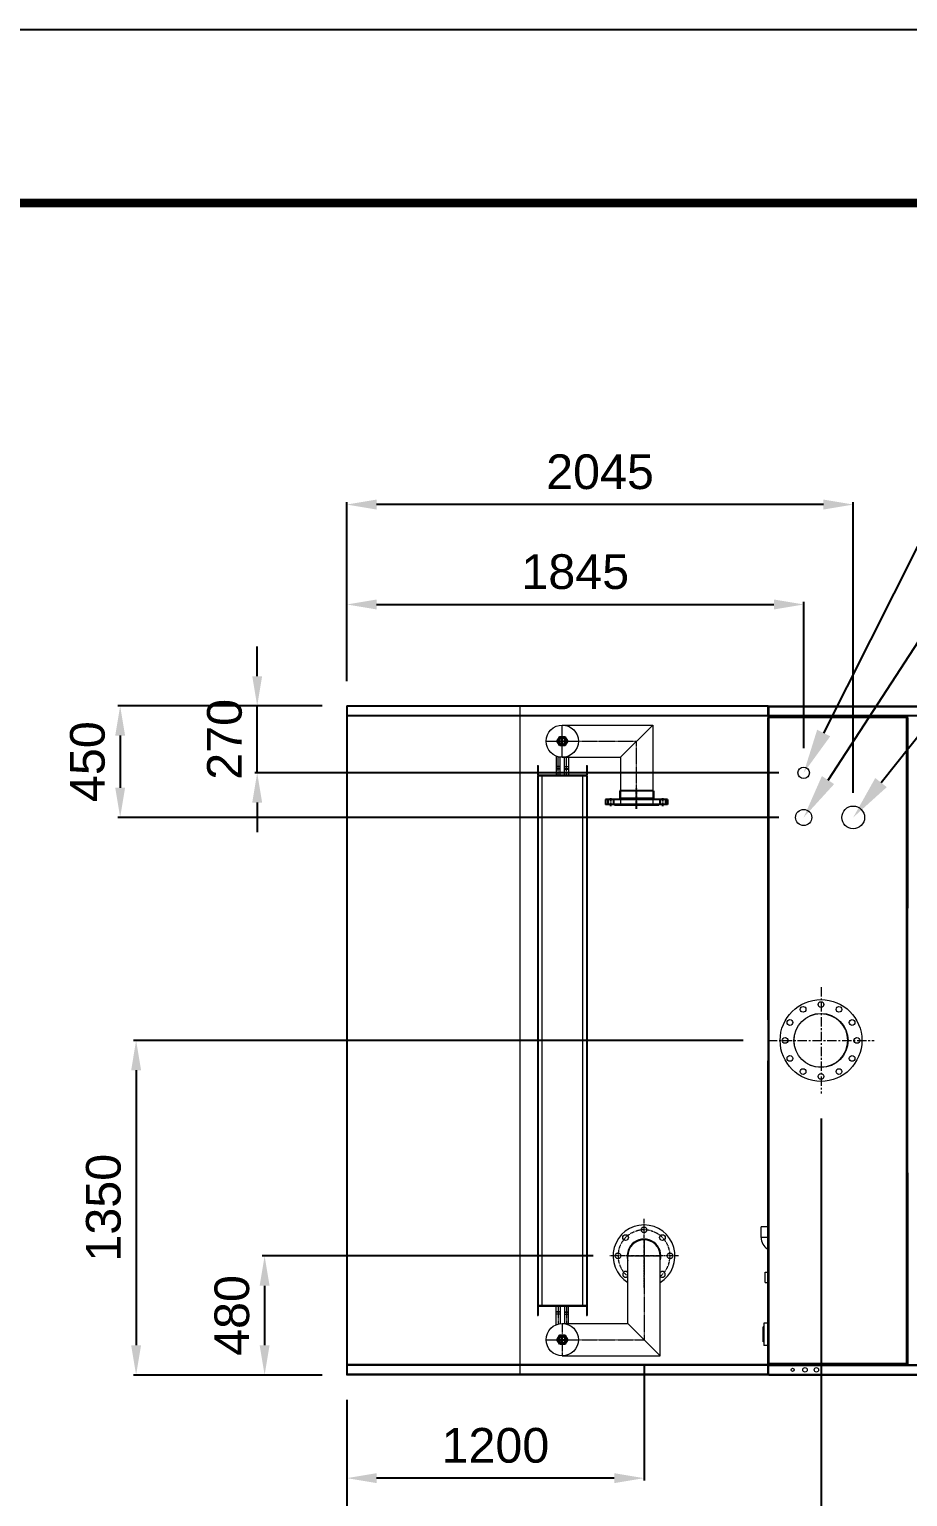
# Model space of a CAD drawing. Header units: millimetres. Extents: x -662982 to 31426, y -140792 to 22681.
# Drawn here: x 9630 to 13177, y 16760 to 22681 of the extents above; entities that cross this region are included whole.
import ezdxf
from ezdxf import colors
from ezdxf.entities.mleader import LeaderData, LeaderLine
from ezdxf.math import Vec2, Vec3

# ---------------------------------------------------------------- set-up
doc = ezdxf.new("R2010")
doc.units = ezdxf.units.MM
doc.linetypes.add('CENTER', pattern=[2, 1.25, -0.25, 0.25, -0.25])
doc.linetypes.add('HIDDEN', pattern=[0.375, 0.25, -0.125])
for name, color, linetype in [('center', 1, 'CENTER'), ('냉각탑_dim', 1, 'Continuous'), ('냉각탑_form', 1, 'Continuous')]:
    doc.layers.add(name, color=color, linetype=linetype)
doc.styles.get("Standard").update_dxf_attribs({"font": 'arial.ttf'})
doc.dimstyles.new('1.40', dxfattribs={"dimscale": 20, "dimtxt": 1.5, "dimasz": 1, "dimexe": 0.5, "dimexo": 0.5, "dimgap": 0.5, "dimtad": 1, "dimdec": 0, "dimzin": 0, "dimdsep": 46, "dimtxsty": 'Standard', "dimcen": 0, "dimclrd": 2, "dimclre": 2, "dimclrt": 3, "dimadec": 0, "dimazin": 0, "dimtfac": 1, "dimtdec": 0, "dimtmove": 0, "dimatfit": 0, "dimfxl": 1, "dimtolj": 1, "dimtzin": 0, "dimlwd": -1, "dimlwe": -1, "dimarcsym": 0})

# ---------------------------------------------------------------- blocks, each defined once
blk = doc.blocks.new('*D246')
at = {"color": 2, "transparency": 16777216}
for p, q in [((12112.3, 17293.6), (12112.3, 16824.9)), ((10912.3, 17151.1), (10912.3, 16824.9)), ((11992.3, 16834.9), (11032.3, 16834.9))]:
    blk.add_line(p, q, dxfattribs=at)
for points in [[(11032.3, 16854.9), (11032.3, 16814.9), (10912.3, 16834.9)], [(11992.3, 16854.9), (11992.3, 16814.9), (12112.3, 16834.9)]]:
    blk.add_solid(points, dxfattribs=at)
at = {"layer": 'Defpoints', "color": 0, "transparency": 16777216}
for p in [(12112.3, 17393.6), (10912.3, 17251.1), (10912.3, 16834.9)]:
    blk.add_point(p, dxfattribs=at)
at = {"color": 3, "lineweight": 5, "transparency": 16777216, "insert": (11512.3, 16966.4), "char_height": 140, "attachment_point": 5}
blk.add_mtext('\\A1;1200', dxfattribs=at)
blk = doc.blocks.new('*D247')
at = {"color": 2, "transparency": 16777216}
for p, q in [((11907.3, 17731.6), (10570.4, 17731.6)), ((10580.4, 17611.6), (10580.4, 17371.1)), ((10812.3, 17251.1), (10570.4, 17251.1))]:
    blk.add_line(p, q, dxfattribs=at)
for points in [[(10560.4, 17611.6), (10600.4, 17611.6), (10580.4, 17731.6)], [(10560.4, 17371.1), (10600.4, 17371.1), (10580.4, 17251.1)]]:
    blk.add_solid(points, dxfattribs=at)
at = {"layer": 'Defpoints', "color": 0, "transparency": 16777216}
for p in [(12007.3, 17731.6), (10580.4, 17251.1), (10912.3, 17251.1)]:
    blk.add_point(p, dxfattribs=at)
at = {"color": 3, "lineweight": 5, "transparency": 16777216, "insert": (10448.9, 17491.3), "char_height": 140, "attachment_point": 5, "rotation": 90}
blk.add_mtext('\\A1;480', dxfattribs=at)
blk = doc.blocks.new('*D255')
at = {"color": 2, "transparency": 16777216}
for p, q in [((12512.4, 18601.1), (10051.6, 18601.1)), ((10061.6, 18481.1), (10061.6, 17371.1)), ((10812.3, 17251.1), (10051.6, 17251.1))]:
    blk.add_line(p, q, dxfattribs=at)
for points in [[(10041.6, 18481.1), (10081.6, 18481.1), (10061.6, 18601.1)], [(10041.6, 17371.1), (10081.6, 17371.1), (10061.6, 17251.1)]]:
    blk.add_solid(points, dxfattribs=at)
at = {"layer": 'Defpoints', "color": 0, "transparency": 16777216}
for p in [(12612.4, 18601.1), (10061.6, 17251.1), (10912.3, 17251.1)]:
    blk.add_point(p, dxfattribs=at)
at = {"color": 3, "lineweight": 5, "transparency": 16777216, "insert": (9930.1, 17926.1), "char_height": 140, "attachment_point": 5, "rotation": 90}
blk.add_mtext('\\A1;1350', dxfattribs=at)
blk = doc.blocks.new('*D256')
at = {"color": 2, "transparency": 16777216}
for p, q in [((12826.9, 18286.6), (12826.9, 16141.9)), ((10912.3, 17151.1), (10912.3, 16141.9)), ((12706.9, 16151.9), (11032.3, 16151.9))]:
    blk.add_line(p, q, dxfattribs=at)
for points in [[(11032.3, 16171.9), (11032.3, 16131.9), (10912.3, 16151.9)], [(12706.9, 16171.9), (12706.9, 16131.9), (12826.9, 16151.9)]]:
    blk.add_solid(points, dxfattribs=at)
at = {"layer": 'Defpoints', "color": 0, "transparency": 16777216}
for p in [(12826.9, 18386.6), (10912.3, 17251.1), (10912.3, 16151.9)]:
    blk.add_point(p, dxfattribs=at)
at = {"color": 3, "lineweight": 5, "transparency": 16777216, "insert": (11869.6, 16283.4), "char_height": 140, "attachment_point": 5}
blk.add_mtext('\\A1;1915', dxfattribs=at)
blk = doc.blocks.new('*D257')
at = {"color": 2, "transparency": 16777216}
for p, q in [((10912.3, 20051.1), (10912.3, 20370.4)), ((12756.9, 19781), (12756.9, 20370.4)), ((11032.3, 20360.4), (12636.9, 20360.4))]:
    blk.add_line(p, q, dxfattribs=at)
for points in [[(11032.3, 20380.4), (11032.3, 20340.4), (10912.3, 20360.4)], [(12636.9, 20380.4), (12636.9, 20340.4), (12756.9, 20360.4)]]:
    blk.add_solid(points, dxfattribs=at)
at = {"layer": 'Defpoints', "color": 0, "transparency": 16777216}
for p in [(12756.9, 20360.4), (10912.3, 19951.1), (12756.9, 19681)]:
    blk.add_point(p, dxfattribs=at)
at = {"color": 3, "lineweight": 5, "transparency": 16777216, "insert": (11834.6, 20491.9), "char_height": 140, "attachment_point": 5}
blk.add_mtext('\\A1;1845', dxfattribs=at)
blk = doc.blocks.new('*D258')
at = {"color": 2, "transparency": 16777216}
for p, q in [((10912.3, 20051.1), (10912.3, 20773.6)), ((12836.9, 20763.6), (11032.3, 20763.6)), ((12956.9, 19601), (12956.9, 20773.6))]:
    blk.add_line(p, q, dxfattribs=at)
for points in [[(11032.3, 20783.6), (11032.3, 20743.6), (10912.3, 20763.6)], [(12836.9, 20783.6), (12836.9, 20743.6), (12956.9, 20763.6)]]:
    blk.add_solid(points, dxfattribs=at)
at = {"layer": 'Defpoints', "color": 0, "transparency": 16777216}
for p in [(10912.3, 20763.6), (10912.3, 19951.1), (12956.9, 19501)]:
    blk.add_point(p, dxfattribs=at)
at = {"color": 3, "lineweight": 5, "transparency": 16777216, "insert": (11934.6, 20895.1), "char_height": 140, "attachment_point": 5}
blk.add_mtext('\\A1;2045', dxfattribs=at)
blk = doc.blocks.new('*D259')
at = {"color": 2, "transparency": 16777216}
for p, q in [((10550.5, 20071.1), (10550.5, 20191.1)), ((10812.3, 19951.1), (10540.5, 19951.1)), ((10550.5, 19681), (10550.5, 19951.1)), ((12656.9, 19681), (10540.5, 19681)), ((10550.5, 19561), (10550.5, 19441))]:
    blk.add_line(p, q, dxfattribs=at)
for points in [[(10530.5, 20071.1), (10570.5, 20071.1), (10550.5, 19951.1)], [(10530.5, 19561), (10570.5, 19561), (10550.5, 19681)]]:
    blk.add_solid(points, dxfattribs=at)
at = {"layer": 'Defpoints', "color": 0, "transparency": 16777216}
for p in [(10550.5, 19951.1), (10912.3, 19951.1), (12756.9, 19681)]:
    blk.add_point(p, dxfattribs=at)
at = {"color": 3, "lineweight": 5, "transparency": 16777216, "insert": (10419, 19816.1), "char_height": 140, "attachment_point": 5, "rotation": 90}
blk.add_mtext('\\A1;270', dxfattribs=at)
blk = doc.blocks.new('*D260')
at = {"color": 2, "transparency": 16777216}
for p, q in [((10812.3, 19951.1), (9987.2, 19951.1)), ((9997.2, 19831.1), (9997.2, 19621)), ((12656.9, 19501), (9987.2, 19501))]:
    blk.add_line(p, q, dxfattribs=at)
for points in [[(9977.2, 19831.1), (10017.2, 19831.1), (9997.2, 19951.1)], [(9977.2, 19621), (10017.2, 19621), (9997.2, 19501)]]:
    blk.add_solid(points, dxfattribs=at)
at = {"layer": 'Defpoints', "color": 0, "transparency": 16777216}
for p in [(10912.3, 19951.1), (9997.2, 19501), (12756.9, 19501)]:
    blk.add_point(p, dxfattribs=at)
at = {"color": 3, "lineweight": 5, "transparency": 16777216, "insert": (9865.7, 19726.1), "char_height": 140, "attachment_point": 5, "rotation": 90}
blk.add_mtext('\\A1;450', dxfattribs=at)
blk = doc.blocks.new('A$C3EBF59F2')
for p, q in [((45.4, 250), (65.4, 250)), ((45.4, 0), (45.4, 250)), ((45.4, 241.5), (65.4, 241.5)), ((65.4, 0), (65.4, 250)), ((10.4, 193.1), (40.4, 193.1)), ((10.4, 56.9), (10.4, 193.1)), ((40.4, 193.1), (45.4, 197.3)), ((40.4, 56.9), (40.4, 193.1)), ((45.4, 218.5), (65.4, 218.5)), ((65.4, 214.4), (68.4, 214.4)), ((68.4, 35.6), (68.4, 214.4)), ((10.4, 56.9), (40.4, 56.9)), ((40.4, 56.9), (45.4, 52.7)), ((45.4, 31.5), (65.4, 31.5)), ((45.4, 8.5), (65.4, 8.5)), ((45.4, 0), (65.4, 0)), ((65.4, 35.6), (68.4, 35.6))]:
    blk.add_line(p, q)
at = {"color": 1, "linetype": 'CENTER', "ltscale": 10}
for p, q in [((39.2, 230), (71.6, 230)), ((83, 125), (0, 125)), ((39.2, 20), (71.6, 20))]:
    blk.add_line(p, q, dxfattribs=at)
blk = doc.blocks.new('A$C019E714B')
at = {"color": 1, "linetype": 'CENTER', "ltscale": 0.5}
for p, q in [((0, 20.8), (36, 20.8)), ((18, 0), (18, 41.6))]:
    blk.add_line(p, q, dxfattribs=at)
at = {"ltscale": 0.5}
blk.add_lwpolyline([(0, 10.4), (18, 0), (36, 10.4), (36, 31.2), (18, 41.6), (0, 31.2)], close=True, dxfattribs=at)
for radius in [18, 13]:
    blk.add_circle((18, 20.8), radius, dxfattribs=at)
blk = doc.blocks.new('43632')
at = {"color": 7, "lineweight": 13}
for centre, radius in [((149363.5, -87474.9), 165), ((149363.5, -87329.9), 11.5), ((149237.9, -87402.4), 11.5), ((149363.5, -87474.9), 109), ((149291, -87349.3), 11.5), ((149436, -87349.3), 11.5), ((149489.1, -87402.4), 11.5), ((149218.5, -87474.9), 11.5), ((149508.5, -87474.9), 11.5), ((149237.9, -87547.4), 11.5), ((149489.1, -87547.4), 11.5), ((149291, -87600.4), 11.5), ((149363.5, -87619.9), 11.5), ((149436, -87600.4), 11.5)]:
    blk.add_circle(centre, radius, dxfattribs=at)
blk = doc.blocks.new('4')
at = {"lineweight": 20}
for p, q in [((11612.3, 19951.1), (10912.3, 19951.1)), ((10912.3, 17251.1), (10912.3, 19951.1)), ((10915.3, 17251.1), (10915.3, 19951.1)), ((11612.3, 19948.1), (10915.3, 19948.1)), ((11612.3, 19912.1), (10915.3, 19912.1)), ((11612.3, 19909.1), (10915.3, 19909.1)), ((11782.3, 19873.8), (12147.4, 19873.8)), ((12017.2, 19743.6), (12147.4, 19873.8)), ((12147.4, 19873.8), (12147.4, 19550)), ((11757.9, 19748.4), (11757.9, 19671.1)), ((11773.7, 19671.1), (11773.7, 19744.2)), ((11782.3, 19743.6), (12017.2, 19743.6)), ((11790.9, 19671.1), (11790.9, 19744.2)), ((11806.7, 19748.4), (11806.7, 19671.1)), ((12017.2, 19743.6), (12017.2, 19550)), ((11682.3, 19711.1), (11684.3, 19711.1)), ((11682.3, 19711.1), (11682.3, 19671.1)), ((11682.3, 19671.1), (11882.3, 19671.1)), ((11682.3, 19669.1), (11682.3, 17533.1)), ((11682.3, 19669.1), (11882.3, 19669.1)), ((11684.3, 19711.1), (11684.3, 19673.1)), ((11684.3, 19673.1), (11880.3, 19673.1)), ((11684.3, 19669.1), (11684.3, 19671.1)), ((11700.3, 19669.1), (11700.3, 17533.1)), ((11774, 19706.1), (11757.6, 19706.1)), ((11757.6, 19706.1), (11757.6, 19698.1)), ((11774, 19698.1), (11757.6, 19698.1)), ((11757.6, 19698.1), (11757.9, 19696.1)), ((11773.7, 19696.1), (11757.9, 19696.1)), ((11773.7, 19696.1), (11774, 19698.1)), ((11774, 19698.1), (11774, 19706.1)), ((11790.6, 19698.1), (11790.6, 19706.1)), ((11790.6, 19706.1), (11807, 19706.1)), ((11790.6, 19698.1), (11807, 19698.1)), ((11790.9, 19696.1), (11790.6, 19698.1)), ((11790.9, 19696.1), (11806.7, 19696.1)), ((11807, 19698.1), (11806.7, 19696.1)), ((11807, 19706.1), (11807, 19698.1)), ((11864.3, 19669.1), (11864.3, 17533.1)), ((11880.3, 19711.1), (11882.3, 19711.1)), ((11880.3, 19711.1), (11880.3, 19673.1)), ((11880.3, 19669.1), (11880.3, 19671.1)), ((11882.3, 19711.1), (11882.3, 19671.1)), ((11882.3, 19669.1), (11882.3, 17533.1)), ((12147.4, 19550), (12017.2, 19550)), ((12047.2, 17458.6), (12047.2, 17731.6)), ((12177.4, 17328.5), (12177.4, 17731.6)), ((11682.3, 17533.1), (11882.3, 17533.1)), ((11682.3, 17531.1), (11682.3, 17491.1)), ((11682.3, 17531.1), (11882.3, 17531.1)), ((11684.3, 17533.1), (11684.3, 17531.1)), ((11684.3, 17529.1), (11684.3, 17491.1)), ((11684.3, 17529.1), (11880.3, 17529.1)), ((11757.9, 17453.9), (11757.9, 17531.1)), ((11773.7, 17531.1), (11773.7, 17458.1)), ((11790.9, 17531.1), (11790.9, 17458.1)), ((11806.7, 17453.9), (11806.7, 17531.1)), ((11880.3, 17533.1), (11880.3, 17531.1)), ((11880.3, 17529.1), (11880.3, 17491.1)), ((11882.3, 17531.1), (11882.3, 17491.1)), ((11682.3, 17491.1), (11684.3, 17491.1)), ((11757.6, 17504.1), (11757.9, 17506.1)), ((11774, 17504.1), (11757.6, 17504.1)), ((11757.6, 17496.1), (11757.6, 17504.1)), ((11774, 17496.1), (11757.6, 17496.1)), ((11773.7, 17506.1), (11757.9, 17506.1)), ((11773.7, 17506.1), (11774, 17504.1)), ((11774, 17504.1), (11774, 17496.1)), ((11790.9, 17506.1), (11790.6, 17504.1)), ((11790.6, 17504.1), (11790.6, 17496.1)), ((11790.6, 17504.1), (11807, 17504.1)), ((11790.6, 17496.1), (11807, 17496.1)), ((11790.9, 17506.1), (11806.7, 17506.1)), ((11807, 17504.1), (11806.7, 17506.1)), ((11807, 17496.1), (11807, 17504.1)), ((11880.3, 17491.1), (11882.3, 17491.1)), ((11782.3, 17458.6), (12047.2, 17458.6)), ((12047.2, 17458.6), (12177.4, 17328.5)), ((11612.3, 17293.1), (10915.3, 17293.1)), ((11612.3, 17290.1), (10915.3, 17290.1)), ((11782.3, 17328.5), (12177.4, 17328.5)), ((11612.3, 17251.1), (10912.3, 17251.1)), ((11612.3, 17254.1), (10915.3, 17254.1)), ((12612.3, 17251.1), (12612.3, 17254.7))]:
    blk.add_line(p, q, dxfattribs=at)
at = {"color": 0, "lineweight": 20}
for p, q in [((12612.3, 19951.1), (11612.3, 19951.1)), ((11612.3, 17251.1), (11612.3, 19951.1)), ((12612.3, 19948.1), (11612.3, 19948.1)), ((12612.3, 19912.1), (11612.3, 19912.1)), ((12612.3, 19909.1), (11612.3, 19909.1)), ((12612.3, 17293.1), (11612.3, 17293.1)), ((12612.3, 17290.1), (11612.3, 17290.1)), ((12612.3, 17254.1), (11612.3, 17254.1)), ((12612.3, 17251.1), (11612.3, 17251.1))]:
    blk.add_line(p, q, dxfattribs=at)
at = {"lineweight": 5}
for p, q in [((12612.3, 19951.1), (12612.3, 19903.5)), ((12612.3, 17289.6), (12612.3, 17298.6))]:
    blk.add_line(p, q, dxfattribs=at)
at = {"color": 7, "lineweight": 20, "ltscale": 0.001111}
for p, q in [((12612.3, 19947.6), (12614.3, 19947.6)), ((12614.3, 19903.6), (12612.3, 19903.6)), ((12615.8, 19905.1), (12615.8, 19907.1)), ((12681.1, 19907.1), (12681.1, 19909.1)), ((13171.8, 19905.1), (13171.8, 19907.1)), ((13173.3, 19903.6), (13175.3, 19903.6)), ((12614.3, 17298.6), (12612.3, 17298.6)), ((12615.8, 17297.1), (12615.8, 17295.1)), ((12812.3, 17293.1), (12812.3, 17295.1)), ((13097.3, 17293.1), (13097.3, 17295.1)), ((13102.8, 17295.1), (13102.8, 17293.1)), ((13171.8, 17297.1), (13171.8, 17295.1)), ((13173.3, 17298.6), (13175.3, 17298.6)), ((12614.3, 17254.6), (12612.3, 17254.6))]:
    blk.add_line(p, q, dxfattribs=at)
at = {"color": 7, "lineweight": 20, "ltscale": 0.019444}
for p, q in [((12612.3, 19912.6), (12612.3, 19947.6)), ((12614.3, 19912.6), (12614.3, 19947.6)), ((12615.8, 19947.6), (12615.8, 19912.6)), ((12612.3, 17254.6), (12612.3, 17289.6)), ((12614.3, 17254.6), (12614.3, 17289.6)), ((12615.8, 17254.6), (12615.8, 17289.6))]:
    blk.add_line(p, q, dxfattribs=at)
at = {"color": 7, "lineweight": 20, "ltscale": 5.55556e-05}
for p, q in [((12612.3, 19903.6), (12612.3, 19903.5)), ((12614.3, 19903.6), (12614.3, 19903.5)), ((12615.9, 19907.1), (12615.8, 19907.1)), ((12615.9, 19905.1), (12615.8, 19905.1)), ((13171.8, 19907.1), (13171.7, 19907.1)), ((13171.8, 19905.1), (13171.7, 19905.1)), ((13173.3, 19903.5), (13173.3, 19903.6)), ((13175.3, 19903.5), (13175.3, 19903.6)), ((12612.3, 17298.7), (12612.3, 17298.6)), ((12614.3, 17298.7), (12614.3, 17298.6)), ((12615.8, 17297.1), (12615.9, 17297.1)), ((12615.8, 17295.1), (12615.9, 17295.1)), ((13171.7, 17297.1), (13171.8, 17297.1)), ((13171.7, 17295.1), (13171.8, 17295.1)), ((13173.3, 17298.6), (13173.3, 17298.7)), ((13175.3, 17298.6), (13175.3, 17298.7))]:
    blk.add_line(p, q, dxfattribs=at)
at = {"color": 7, "lineweight": 20, "ltscale": 6.38004e-06}
for p, q in [((12612.3, 19903.6), (12612.3, 19903.6)), ((12612.3, 17298.6), (12612.3, 17298.6))]:
    blk.add_line(p, q, dxfattribs=at)
at = {"color": 7, "lineweight": 20}
for p, q in [((12612.3, 19903.5), (12612.3, 17298.7)), ((12615.8, 19951.1), (14708.8, 19951.1)), ((12615.8, 19947.6), (14708.8, 19947.6)), ((14708.8, 19912.6), (12615.8, 19912.6)), ((14708.8, 19909.1), (12615.8, 19909.1)), ((12615.9, 19903.5), (12615.9, 17298.7)), ((13171.7, 17298.7), (13171.7, 19903.5)), ((13175.3, 17298.7), (13175.3, 19903.5)), ((13176.8, 17295.1), (13176.8, 19907.1)), ((12615.8, 17293.1), (14708.8, 17293.1)), ((12615.8, 17289.6), (14708.8, 17289.6)), ((12615.8, 17254.6), (14708.8, 17254.6)), ((12615.8, 17251.1), (14708.8, 17251.1))]:
    blk.add_line(p, q, dxfattribs=at)
at = {"color": 7, "lineweight": 20, "ltscale": 0.002}
for p, q in [((12612.3, 19903.5), (12615.9, 19903.5)), ((12615.9, 19907.1), (12615.9, 19903.5)), ((13171.7, 19907.1), (13171.7, 19903.5)), ((13175.3, 19903.5), (13171.7, 19903.5)), ((12612.3, 17298.7), (12615.9, 17298.7)), ((12615.9, 17295.1), (12615.9, 17298.7)), ((13171.7, 17295.1), (13171.7, 17298.7)), ((13175.3, 17298.7), (13171.7, 17298.7))]:
    blk.add_line(p, q, dxfattribs=at)
at = {"color": 7, "lineweight": 20, "ltscale": 0.148611}
blk.add_line((12612.6, 19636.1), (12612.6, 19903.6), dxfattribs=at)
at = {"color": 7, "lineweight": 20, "ltscale": 0.000888889}
for p, q in [((12615.9, 19903.6), (12614.3, 19903.6)), ((13171.7, 19903.6), (13173.3, 19903.6)), ((12615.9, 17298.6), (12614.3, 17298.6)), ((13171.7, 17298.6), (13173.3, 17298.6))]:
    blk.add_line(p, q, dxfattribs=at)
at = {"color": 7, "lineweight": 20, "ltscale": 0.001944}
for p, q in [((12615.8, 19947.6), (12615.8, 19951.1)), ((12615.8, 19912.6), (12615.8, 19909.1)), ((13176.8, 19907.1), (13173.3, 19907.1)), ((12615.8, 17289.6), (12615.8, 17293.1)), ((13180.3, 17295.1), (13176.8, 17295.1)), ((12615.8, 17251.1), (12615.8, 17254.6))]:
    blk.add_line(p, q, dxfattribs=at)
at = {"color": 7, "lineweight": 20, "ltscale": 6.42309e-06}
blk.add_line((12615.8, 19907.1), (12615.8, 19907.1), dxfattribs=at)
at = {"color": 7, "lineweight": 20, "ltscale": 0.0008333}
blk.add_line((12615.8, 19903.6), (12615.8, 19905.1), dxfattribs=at)
at = {"color": 7, "lineweight": 20, "ltscale": 6.29548e-05}
blk.add_line((12615.9, 19903.6), (12615.8, 19903.6), dxfattribs=at)
at = {"color": 7, "lineweight": 20, "ltscale": 0.308778}
for p, q in [((13171.7, 19907.1), (12615.9, 19907.1)), ((13171.7, 19903.5), (12615.9, 19903.5)), ((12615.9, 17298.7), (13171.7, 17298.7)), ((12615.9, 17295.1), (13171.7, 17295.1))]:
    blk.add_line(p, q, dxfattribs=at)
at = {"color": 7, "lineweight": 20, "ltscale": 5.55704e-05}
blk.add_line((13171.7, 19903.6), (13171.7, 19903.5), dxfattribs=at)
at = {"color": 7, "lineweight": 20, "ltscale": 0.000833337}
for p, q in [((13171.8, 19907.1), (13173.3, 19907.1)), ((13171.8, 19905.1), (13173.3, 19905.1)), ((13173.3, 17297.1), (13171.8, 17297.1)), ((13173.3, 17295.1), (13171.8, 17295.1))]:
    blk.add_line(p, q, dxfattribs=at)
at = {"color": 7, "lineweight": 20, "ltscale": 0.000864169}
blk.add_line((13175.2, 19903.6), (13176.8, 19903.6), dxfattribs=at)
at = {"color": 7, "lineweight": 20, "ltscale": 0.426667}
for p, q in [((13176.8, 19903.6), (13176.8, 19135.6)), ((13176.8, 18066.6), (13176.8, 17298.6))]:
    blk.add_line(p, q, dxfattribs=at)
at = {"color": 1, "linetype": 'CENTER', "lineweight": 20}
for p, q in [((11782.3, 19743.6), (11782.3, 19873.8)), ((11717.2, 19808.7), (12082.3, 19808.7)), ((12082.3, 19550), (12082.3, 19808.7)), ((11765.8, 19671.1), (11765.8, 19745.8)), ((11798.8, 19671.1), (11798.8, 19745.8)), ((12112.3, 17796.6), (12112.3, 17393.6)), ((12047.2, 17731.6), (12177.4, 17731.6)), ((11765.8, 17531.1), (11765.8, 17456.5)), ((11798.8, 17531.1), (11798.8, 17456.5)), ((11782.3, 17458.6), (11782.3, 17328.5)), ((11717.2, 17393.6), (12112.3, 17393.6))]:
    blk.add_line(p, q, dxfattribs=at)
at = {"color": 6, "linetype": 'HIDDEN', "lineweight": 20, "ltscale": 10}
for p, q in [((11684.3, 19669.1), (11684.3, 17533.1)), ((11880.3, 19669.1), (11880.3, 17533.1))]:
    blk.add_line(p, q, dxfattribs=at)
at = {"color": 7, "lineweight": 20, "ltscale": 0.001029}
for p, q in [((12610.7, 19636.1), (12612.6, 19636.1)), ((12612.6, 19216.1), (12610.7, 19216.1)), ((12610.4, 17981.1), (12612.3, 17981.1)), ((12612.3, 17561.1), (12610.4, 17561.1))]:
    blk.add_line(p, q, dxfattribs=at)
at = {"color": 7, "lineweight": 20, "ltscale": 0.220833}
for p, q in [((12610.7, 19636.1), (12610.7, 19238.6)), ((12610.4, 17981.1), (12610.4, 17583.6))]:
    blk.add_line(p, q, dxfattribs=at)
at = {"color": 7, "lineweight": 20, "ltscale": 0.001247}
for p, q in [((12610.7, 19238.6), (12612.6, 19237.4)), ((12610.7, 19223.6), (12612.6, 19224.9)), ((12610.4, 17583.6), (12612.3, 17582.4)), ((12610.4, 17568.6), (12612.3, 17569.9))]:
    blk.add_line(p, q, dxfattribs=at)
at = {"color": 7, "lineweight": 20, "ltscale": 0.004167}
for p, q in [((12610.7, 19223.6), (12610.7, 19216.1)), ((12610.4, 17568.6), (12610.4, 17561.1))]:
    blk.add_line(p, q, dxfattribs=at)
at = {"color": 7, "lineweight": 20, "ltscale": 0.295779}
blk.add_line((12612.3, 18683.7), (12612.3, 19216.1), dxfattribs=at)
at = {"color": 7, "lineweight": 20, "ltscale": 0.006935}
for p, q in [((12612.6, 19224.9), (12612.6, 19237.4)), ((12612.3, 17569.9), (12612.3, 17582.4))]:
    blk.add_line(p, q, dxfattribs=at)
at = {"color": 7, "lineweight": 20, "ltscale": 0.000833334}
for p, q in [((13175.3, 19135.6), (13176.8, 19135.6)), ((13175.3, 18806.1), (13176.8, 18806.1)), ((13175.3, 18766.1), (13176.8, 18766.1)), ((13175.3, 18436.1), (13176.8, 18436.1)), ((13175.3, 18396.1), (13176.8, 18396.1)), ((13175.3, 18066.6), (13176.8, 18066.6))]:
    blk.add_line(p, q, dxfattribs=at)
at = {"color": 7, "lineweight": 20, "ltscale": 0.173056}
for p, q in [((13176.8, 18815.1), (13176.8, 19126.6)), ((13176.8, 18075.6), (13176.8, 18387.1))]:
    blk.add_line(p, q, dxfattribs=at)
at = {"color": 7, "lineweight": 20, "ltscale": 0.022222}
for p, q in [((13176.8, 18766.1), (13176.8, 18806.1)), ((13176.8, 18396.1), (13176.8, 18436.1))]:
    blk.add_line(p, q, dxfattribs=at)
at = {"color": 7, "lineweight": 20, "ltscale": 0.183333}
blk.add_line((13176.8, 18436.1), (13176.8, 18766.1), dxfattribs=at)
at = {"color": 7, "lineweight": 20, "ltscale": 0.298555}
blk.add_line((12612.3, 17981.1), (12612.3, 18518.5), dxfattribs=at)
at = {"color": 1, "linetype": 'CENTER', "lineweight": 20, "ltscale": 10}
for p, q in [((12112.3, 17604.3), (12112.3, 17882.8)), ((12251.6, 17731.6), (11973, 17731.6))]:
    blk.add_line(p, q, dxfattribs=at)
at = {"color": 7, "lineweight": 20, "ltscale": 0.011861}
for p, q in [((12606.3, 17848.6), (12584.9, 17848.6)), ((12606.3, 17805.6), (12584.9, 17805.6))]:
    blk.add_line(p, q, dxfattribs=at)
at = {"color": 7, "lineweight": 20, "ltscale": 0.023889}
blk.add_line((12584.9, 17805.6), (12584.9, 17848.6), dxfattribs=at)
at = {"color": 7, "lineweight": 20, "ltscale": 0.002303}
for p, q in [((12610.4, 17848.6), (12606.3, 17848.6)), ((12610.4, 17805.6), (12606.3, 17805.6))]:
    blk.add_line(p, q, dxfattribs=at)
at = {"color": 7, "lineweight": 20, "ltscale": 0.005192}
for p, q in [((12601.1, 17666.5), (12610.4, 17666.5)), ((12601.1, 17623.8), (12610.4, 17623.8))]:
    blk.add_line(p, q, dxfattribs=at)
at = {"color": 7, "lineweight": 20, "ltscale": 0.023722}
blk.add_line((12601.1, 17623.8), (12601.1, 17666.5), dxfattribs=at)
at = {"color": 7, "lineweight": 20, "ltscale": 0.145833}
blk.add_line((12612.3, 17298.6), (12612.3, 17561.1), dxfattribs=at)
at = {"color": 7, "lineweight": 20, "ltscale": 0.001778}
for p, q in [((12596.3, 17445.4), (12593.1, 17445.4)), ((12596.3, 17384.9), (12593.1, 17384.9))]:
    blk.add_line(p, q, dxfattribs=at)
at = {"color": 7, "lineweight": 20, "ltscale": 0.033611}
blk.add_line((12593.1, 17384.9), (12593.1, 17445.4), dxfattribs=at)
at = {"color": 7, "lineweight": 20, "ltscale": 0.008881}
for p, q in [((12612.3, 17459.7), (12596.3, 17459.7)), ((12612.3, 17370.6), (12596.3, 17370.6))]:
    blk.add_line(p, q, dxfattribs=at)
at = {"color": 7, "lineweight": 20, "ltscale": 0.0495}
blk.add_line((12596.3, 17459.7), (12596.3, 17370.6), dxfattribs=at)
at = {"color": 7, "lineweight": 20, "ltscale": 0.000203026}
blk.add_line((12612.3, 17289.7), (12612.3, 17290), dxfattribs=at)
at = {"color": 7, "lineweight": 20, "ltscale": 0.000222127}
blk.add_line((12615.4, 17293.1), (12615.8, 17293.1), dxfattribs=at)
blk.add_line((12615.4, 17293.1), (12615.8, 17293.1), dxfattribs=at)
at = {"color": 7, "lineweight": 20, "ltscale": 1.29947e-05}
blk.add_line((12615.4, 17293.1), (12615.4, 17293.1), dxfattribs=at)
at = {"color": 7, "lineweight": 20, "ltscale": 0.000580935}
blk.add_line((12615.4, 17290), (12615.4, 17291.1), dxfattribs=at)
at = {"color": 7, "lineweight": 20, "ltscale": 0.019889}
blk.add_line((12615.4, 17290), (12615.4, 17254.2), dxfattribs=at)
at = {"color": 7, "lineweight": 20, "ltscale": 0.000222221}
blk.add_line((12615.4, 17290), (12615.8, 17290), dxfattribs=at)
at = {"color": 7, "lineweight": 20, "ltscale": 0.000833333}
for p, q in [((12615.8, 17298.6), (12615.8, 17297.1)), ((13175.3, 17298.6), (13176.8, 17298.6))]:
    blk.add_line(p, q, dxfattribs=at)
at = {"color": 7, "lineweight": 20, "ltscale": 6.4231e-06}
blk.add_line((12615.8, 17297.1), (12615.8, 17297.1), dxfattribs=at)
at = {"color": 7, "lineweight": 20, "ltscale": 0.00111}
blk.add_line((13072.3, 17293.1), (13072.3, 17295.1), dxfattribs=at)
at = {"color": 7, "lineweight": 20, "ltscale": 5.55408e-05}
blk.add_line((13171.7, 17298.7), (13171.7, 17298.6), dxfattribs=at)
at = {"color": 7, "lineweight": 20, "ltscale": 0.001923}
blk.add_line((13176.8, 17295.1), (13173.3, 17295.1), dxfattribs=at)
at = {"color": 7, "lineweight": 20, "ltscale": 0.000203598}
blk.add_line((12612.3, 17254.2), (12612.3, 17254.6), dxfattribs=at)
at = {"color": 7, "lineweight": 20, "ltscale": 0.000222222}
blk.add_line((12615.8, 17254.2), (12615.4, 17254.2), dxfattribs=at)
at = {"color": 7, "lineweight": 20, "ltscale": 0.00020375}
blk.add_line((12615.8, 17251.1), (12615.4, 17251.1), dxfattribs=at)
at = {"lineweight": 20}
for centre, radius in [((11782.3, 19808.7), 65.1), ((12112.3, 17836.6), 11.5), ((12038, 17805.8), 11.5), ((12186.5, 17805.8), 11.5), ((12007.3, 17731.6), 11.5), ((12217.3, 17731.6), 11.5), ((11782.3, 17393.6), 65.1)]:
    blk.add_circle(centre, radius, dxfattribs=at)
at = {"color": 0, "lineweight": 20}
for centre, radius in [((12756.9, 19681), 23), ((12956.9, 19501), 46), ((12756.9, 19501), 32.5), ((12825.7, 18601.2), 108.2)]:
    blk.add_circle(centre, radius, dxfattribs=at)
at = {"color": 7, "lineweight": 20}
for centre, radius in [((12712.3, 17272.1), 6.5), ((12762.3, 17272.1), 9), ((12808.3, 17272.1), 9)]:
    blk.add_circle(centre, radius, dxfattribs=at)
for centre, radius, start, end in [((12615.8, 19947.6), 3.5, 90, 180), ((12615.8, 19912.6), 3.5, 180, 270), ((12615.8, 19903.6), 3.5, 90, 180), ((12615.8, 19947.6), 1.5, 90, 180), ((12615.8, 19912.6), 1.5, 180, 270), ((12615.8, 19903.6), 1.5, 90, 180), ((12650.8, 19903.6), 3.5, 89.78394, 90), ((12659.8, 19903.6), 3.5, 90, 90.81179), ((12683.8, 19903.6), 3.5, 89.36142, 90), ((13173.3, 19903.6), 3.5, 0, 90), ((13173.3, 19903.6), 1.5, 0, 90), ((13173.3, 19135.6), 3.5, 304.84931, 0), ((13173.3, 19126.6), 3.5, 0, 55.15064), ((13173.3, 18815.1), 3.5, 304.84936, 0), ((13173.3, 18806.1), 3.5, 0, 55.15069), ((13173.3, 18396.1), 3.5, 304.84931, 0), ((13173.3, 18387.1), 3.5, 0, 55.15064), ((13173.3, 18075.6), 3.5, 304.84936, 0), ((13173.3, 18066.6), 3.5, 0, 55.15069), ((12638.3, 17805.6), 53.4, 180, 238.52645), ((12615.8, 17298.6), 3.5, 180, 270), ((12615.8, 17289.6), 3.5, 90, 180), ((12615.4, 17290), 3.1, 90, 180), ((12615.8, 17298.6), 1.5, 180, 270), ((12615.8, 17289.6), 1.5, 90, 180), ((13173.3, 17298.6), 3.5, 270, 0), ((13173.3, 17298.6), 1.5, 270, 0), ((12615.8, 17254.6), 3.5, 180, 270), ((12615.4, 17254.2), 3.1, 180, 270), ((12615.8, 17254.6), 1.5, 180, 270)]:
    blk.add_arc(centre, radius, start, end, dxfattribs=at)
at = {"lineweight": 20}
for centre, radius, start, end in [((12112.3, 17731.6), 125, 301.38056, 238.61944), ((12112.3, 17731.6), 68.1, 342.92879, 197.07121), ((12112.3, 17731.6), 65.1, 0, 180), ((12038, 17657.3), 11.5, 37.23198, 322.76802), ((12186.5, 17657.3), 11.5, 217.23198, 142.76802)]:
    blk.add_arc(centre, radius, start, end, dxfattribs=at)
at = {"color": 1, "linetype": 'CENTER', "lineweight": 20, "ltscale": 10}
blk.add_arc((12112.3, 17731.6), 105, 308.30918, 231.69082, dxfattribs=at)
at = {"color": 7, "lineweight": 20}
for centre in [(12612.9, 19621.1), (12612.6, 17966.1)]:
    blk.add_ellipse(centre, major_axis=(0, 6), ratio=0.087156, start_param=0.66969, end_param=2.47145, dxfattribs=at)
at = {"layer": 'center', "lineweight": 20, "ltscale": 30}
for p, q in [((12826.9, 18815.6), (12826.9, 18386.6)), ((12612.4, 18601.1), (13041.4, 18601.1))]:
    blk.add_line(p, q, dxfattribs=at)
at = {"lineweight": 20, "ltscale": 0.5, "xscale": -1, "rotation": 270}
for p in [(11761.5, 19790.7), (11761.5, 17375.6)]:
    blk.add_blockref('A$C019E714B', p, dxfattribs=at)
at = {"lineweight": 20, "xscale": -1, "rotation": 90}
blk.add_blockref('A$C3EBF59F2', (12207.3, 19618.4), dxfattribs=at)
at = {"color": 0, "lineweight": 20}
blk.add_blockref('43632', (-136536.6, 106076), dxfattribs=at)

msp = doc.modelspace()

# ---------------------------------------------------------------- linework, layer by layer
at = {"layer": 'Defpoints'}
msp.add_lwpolyline([(2019.2, 22681.2), (31426.4, 22681.2), (31426.4, 1886.1), (2019.2, 1886.1)], close=True, dxfattribs=at)
at = {"layer": '냉각탑_form', "const_width": 35}
msp.add_lwpolyline([(2719.4, 21981), (2719.4, 2586.2), (30726.2, 2586.2), (30726.2, 21981)], close=True, dxfattribs=at)

# ---------------------------------------------------------------- block references
msp.add_blockref('4', (0, 0))

# ---------------------------------------------------------------- dimensions: what is measured, and where the dimension line sits
at = {"lineweight": 5}
for base, p1, p2, picture, middle in [((10912.3, 20763.6), (12956.9, 19501), (10912.3, 19951.1), '*D258', (11934.6, 20895.1)), ((12756.9, 20360.4), (10912.3, 19951.1), (12756.9, 19681), '*D257', (11834.6, 20491.9)), ((10912.3, 16151.9), (12826.9, 18386.6), (10912.3, 17251.1), '*D256', (11869.6, 16283.4)), ((10912.3, 16834.9), (12112.3, 17393.6), (10912.3, 17251.1), '*D246', (11512.3, 16966.4))]:
    dim = msp.add_linear_dim(base=base, p1=p1, p2=p2, dimstyle='1.40', override={"dimtxt": 7, "dimasz": 6, "dimexo": 5, "dimgap": 3}, dxfattribs=at)
    dim.commit()
    dim.dimension.update_dxf_attribs({"geometry": picture, "text_midpoint": middle})
dim = msp.add_linear_dim(base=(10550.5, 19951.1), p1=(12756.9, 19681), p2=(10912.3, 19951.1), angle=90, dimstyle='1.40', override={"dimtxt": 7, "dimasz": 6, "dimexo": 5, "dimgap": 3}, dxfattribs=at)
dim.commit()
dim.dimension.update_dxf_attribs({"geometry": '*D259', "text_midpoint": (10550.5, 19816.1), "dimtype": 160})
for base, p1, p2, picture, middle in [((9997.2, 19501), (10912.3, 19951.1), (12756.9, 19501), '*D260', (9865.7, 19726.1)), ((10061.6, 17251.1), (12612.4, 18601.1), (10912.3, 17251.1), '*D255', (9930.1, 17926.1)), ((10580.3976, 17251.1417), (12007.2907, 17731.5517), (10912.2907, 17251.1417), '*D247', (10448.9174, 17491.3467))]:
    dim = msp.add_linear_dim(base=base, p1=p1, p2=p2, angle=90, dimstyle='1.40', override={"dimtxt": 7, "dimasz": 6, "dimexo": 5, "dimgap": 3}, dxfattribs=at)
    dim.commit()
    dim.dimension.update_dxf_attribs({"geometry": picture, "text_midpoint": middle})

# ---------------------------------------------------------------- leaders
at = {"layer": '냉각탑_dim', "lineweight": -3}
ml = msp.add_multileader_mtext('Standard', dxfattribs=at)
ml.set_content('')
ml.set_leader_properties(color=256)
ml.build(insert=Vec2(0, 0))
ml.multileader.update_dxf_attribs({"text_right_attachment_type": 6, "dogleg_length": 5, "arrow_head_size": 180, "scale": 30})
ctx = ml.context
ctx.base_point, ctx.scale, ctx.char_height, ctx.arrow_head_size, ctx.landing_gap_size, ctx.plane_origin = Vec3(13949, 21202.4), 30, 7.18, 180, 3.59, Vec3(12898.5, 21378.5)
ctx.right_attachment = 6
notes = []
notes.append((ctx, [(0, (1, 1, 0), (13523.1, 21202.4), (1, 0), 425.9, [(0, [(12756.9, 19681)], 0, [])])]))
ctx.mtext, ml.multileader.dxf.content_type = None, 0
ml = msp.add_multileader_mtext('Standard', dxfattribs=at)
ml.set_content('')
ml.set_leader_properties(color=256)
ml.build(insert=Vec2(0, 0))
ml.multileader.update_dxf_attribs({"text_right_attachment_type": 6, "dogleg_length": 5, "arrow_head_size": 180, "scale": 30})
ctx = ml.context
ctx.base_point, ctx.scale, ctx.char_height, ctx.arrow_head_size, ctx.landing_gap_size, ctx.plane_origin = Vec3(13949.1, 20809.1), 30, 7.18, 180, 3.59, Vec3(13929.9, 21060.4)
ctx.right_attachment = 6
notes.append((ctx, [(0, (1, 1, 0), (13609.4, 20809.1), (1, 0), 339.7, [(0, [(12756.9, 19501)], 0, [])])]))
ctx.mtext, ml.multileader.dxf.content_type = None, 0
ml = msp.add_multileader_mtext('Standard', dxfattribs=at)
ml.set_content('')
ml.set_leader_properties(color=256)
ml.build(insert=Vec2(0, 0))
ml.multileader.update_dxf_attribs({"text_right_attachment_type": 6, "dogleg_length": 5, "arrow_head_size": 180, "scale": 30})
ctx = ml.context
ctx.base_point, ctx.scale, ctx.char_height, ctx.arrow_head_size, ctx.landing_gap_size, ctx.plane_origin = Vec3(13948.6, 20399.8), 30, 7.18, 180, 3.59, Vec3(13871.4, 20799.8)
ctx.right_attachment = 6
notes.append((ctx, [(0, (1, 1, 0), (13673.7, 20399.8), (1, 0), 274.9, [(0, [(12956.9, 19501)], 0, [])])]))
ctx.mtext, ml.multileader.dxf.content_type = None, 0
for ctx, leaders in notes:
    for number, flags, end, landing, length, lines in leaders:
        leader = LeaderData()
        leader.index, (leader.has_last_leader_line, leader.has_dogleg_vector, leader.attachment_direction) = number, flags
        leader.last_leader_point, leader.dogleg_vector, leader.dogleg_length = Vec3(end), Vec3(landing), length
        for number, points, colour, breaks in lines:
            line = LeaderLine()
            line.index, line.vertices, line.color, line.breaks = number, Vec3.list(points), colors.encode_raw_color(colour), breaks
            leader.lines.append(line)
        ctx.leaders.append(leader)

doc.saveas('drawing.dxf')
